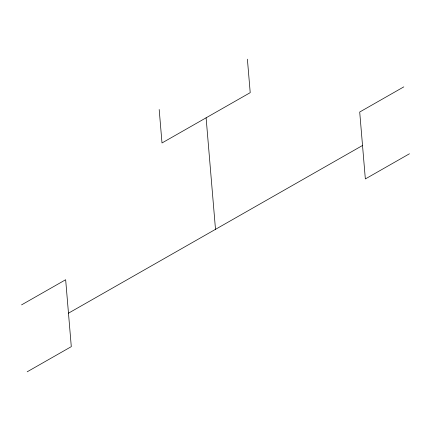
<?xml version="1.0" encoding="UTF-8"?>
<svg xmlns="http://www.w3.org/2000/svg" width="431" height="431" viewBox="0 0 431 431"><rect width="100%" height="100%" fill="white"/><g stroke="black" fill="none" stroke-linecap="round" stroke-linejoin="round"><path stroke-width="0.65" d="M21.55 304.884L65.657 279.73L71.293 346.643L27.185 371.802M403.815 86.868L359.707 112.028L365.343 178.94L409.45 153.781M68.475 313.186L362.525 145.484M247.399 59.198L250.217 92.654L162.002 142.968L159.184 109.512M206.11 117.814L215.5 229.335"/></g></svg>
